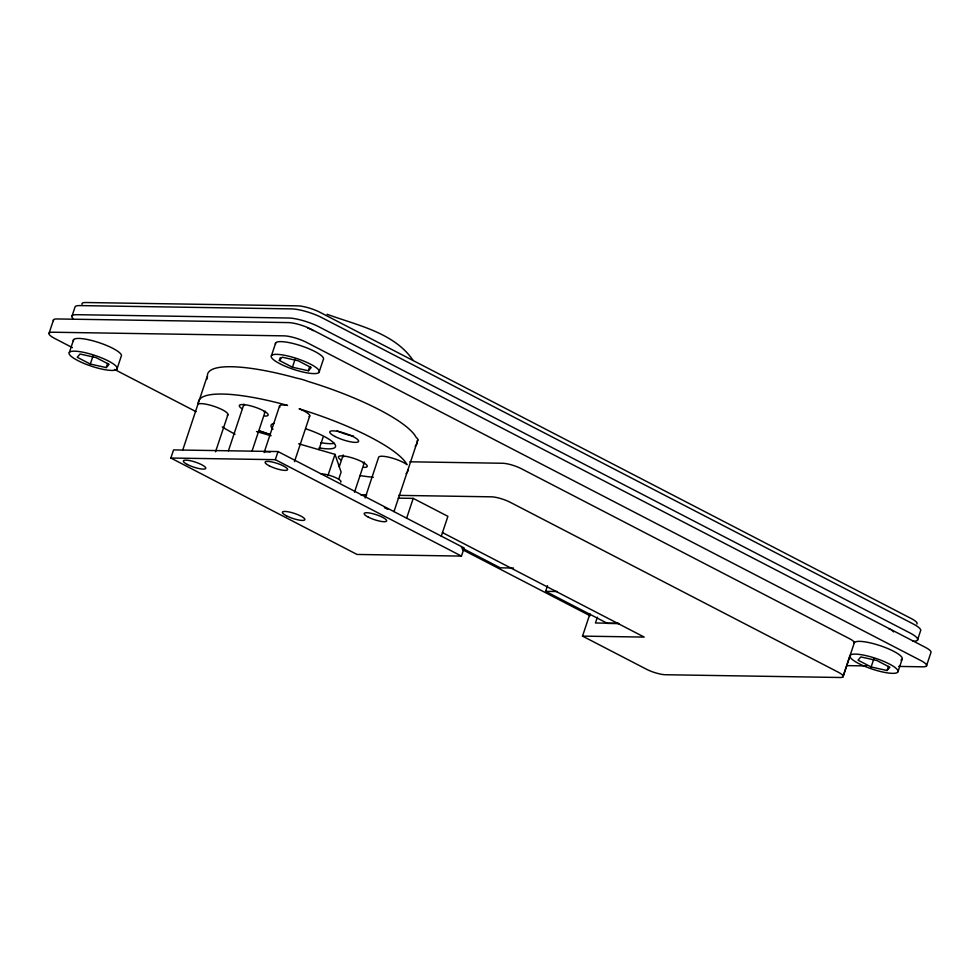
<?xml version="1.0" encoding="UTF-8"?>
<svg xmlns="http://www.w3.org/2000/svg" width="980" height="980" viewBox="0 0 980 980"><rect width="100%" height="100%" fill="white"/><g stroke="black" fill="none" stroke-linecap="round" stroke-linejoin="round"><path stroke-width="1.47" d="M49.147 333.004L53.569 319.737M72.128 315.732L75.166 306.618A22.503 5.022 18.4 0 1 79.772 305.589L291.758 308.908A22.503 5.022 18.4 0 1 321.906 317.679L912.98 623.831A22.503 5.022 18.4 0 1 920.465 631.132L917.439 640.234M69.396 352.359L73.635 339.607M90.332 364.058L77.224 357.271L80.042 354.025L95.967 357.565L109.074 364.352L106.257 367.598L90.332 364.058L93.088 355.765M106.257 367.598L107.641 363.458M116.902 369.264A25.321 5.647 18.4 0 0 84.733 352.592A25.321 5.647 18.4 0 0 77.812 360.567A25.321 5.647 18.4 0 0 116.902 369.264L121.14 356.512A25.321 5.647 18.4 0 0 98.245 342.388A25.321 5.647 18.4 0 0 73.414 341.089M170.851 458.028L173.558 449.918L278.014 451.56L464.177 547.979L461.47 556.089L357.014 554.447L170.851 458.028L275.319 459.669L461.47 556.089M182.844 449.747L206.89 377.251M228.426 450.8L243.934 404.189A11.258 2.511 18.4 0 0 244.584 405.487M271.509 355.532L275.748 342.78M279.337 360.444L282.154 357.198L298.079 360.738L311.187 367.524L308.369 370.771L292.444 367.231L279.337 360.444L280.256 357.676M252.142 450.788L265.298 411.233A11.258 2.511 18.4 0 1 264.11 411.918M279.533 406.075L264.159 452.478A15.888 3.553 18.4 0 1 270.296 452.001M292.444 367.231L295.201 358.937M275.319 459.669L278.014 451.56M308.369 370.771L309.741 366.63M319.015 372.437A25.321 5.647 18.4 0 0 286.846 355.765A25.321 5.647 18.4 0 0 279.925 363.739A25.321 5.647 18.4 0 0 319.015 372.437L323.253 359.685A25.321 5.647 18.4 0 0 300.358 345.573A25.321 5.647 18.4 0 0 275.527 344.262M318.966 449.612L323.155 437.007M327.92 475.643L335.001 454.365L298.667 443.793M339.239 466.799L342.988 455.504M338.749 479.147L341.101 472.054L335.001 454.365M354.503 492.205L364.364 462.548A11.258 2.511 18.4 0 0 364.266 461.972M365.148 497.999L378.599 457.391A15.888 3.553 18.4 0 1 390.322 457.574A15.888 3.553 18.4 0 1 407.068 464.716A110.324 24.635 18.4 0 0 299.084 408.795A15.888 3.553 18.4 0 1 309.104 416.598M406.614 518.249L413.217 498.379L447.897 516.338L441.282 536.207M619.311 623.599L607.539 623.415L545.627 591.344L547.514 585.673M854.389 642.574L843.229 676.139A25.321 5.647 18.4 0 0 842.947 676.947A14.063 3.136 18.4 0 1 840.191 677.486L665.346 674.73A14.063 3.136 18.4 0 1 660.312 674.081A25.321 5.647 18.4 0 0 656.784 673.211A14.063 3.136 18.4 0 1 646.506 669.254L582.524 636.118L589.972 613.75M597.396 617.18L595.46 622.986L618.245 623.341M842.947 676.947L849.954 655.681M871.134 666.976L858.027 660.177L860.844 656.931L876.769 660.471L889.877 667.27L887.059 670.516L871.134 666.976L873.891 658.683M887.059 670.516L888.444 666.363M897.974 671.741L902.213 658.989M926.431 666.033L930.853 652.766A16.881 3.773 18.4 0 0 925.243 647.29L311.052 329.158A16.881 3.773 18.4 0 0 288.439 322.591L57.012 318.953A16.881 3.773 18.4 0 0 53.41 320.717M215.526 451.792L227.96 414.552M294.466 461.666L309.766 415.839M393.997 511.548L417.848 440.057M409.824 461.801L502.569 463.258A14.063 3.136 18.4 0 1 521.409 468.734L849.55 638.703A14.063 3.136 18.4 0 1 854.413 642.88M360.652 494.765L366.728 494.863M398.664 495.366L491.409 496.823A14.063 3.136 18.4 0 1 510.249 502.299L838.39 672.268A14.063 3.136 18.4 0 1 843.229 676.139M398.186 498.146L413.217 498.379M513.459 568.033L500.216 567.824L461.433 547.734M545.627 591.344L557.387 591.528M582.524 636.118L644.215 637.086L442.409 532.557M846.855 665.616L866.651 665.922M898.623 666.425L922.989 666.817A16.881 3.773 18.4 0 0 920.82 660.557L306.63 342.424A16.881 3.773 18.4 0 0 284.029 335.858L52.602 332.22A16.881 3.773 18.4 0 0 54.758 338.48L72.422 347.63M256.527 431.543L271.056 435.769M327.051 314.262C356.781 325.225 394.377 332.575 413.107 360.42M114.55 369.448L196.074 411.674M462.413 549.621L590.144 615.783M854.242 642.831A25.321 5.647 18.4 0 1 883.421 646.825A25.321 5.647 18.4 0 1 900.951 660.079M207.454 378.88A15.888 3.553 18.4 0 1 207.478 376.712A110.324 24.635 18.4 0 1 296.646 378.121A15.888 3.553 18.4 0 1 308.173 381.465A110.324 24.635 18.4 0 1 416.157 437.399A15.888 3.553 18.4 0 1 417.26 440.596A110.324 24.635 18.4 0 1 415.177 446.194M334.401 443.315A33.957 7.583 18.4 0 1 320.901 442.703M305.846 428.836A33.957 7.583 18.4 0 1 334.829 444.173A33.957 7.583 18.4 0 1 319.174 447.897M273.016 429.24A33.957 7.583 18.4 0 1 273.898 423.421M373.331 477.272A110.324 24.635 18.4 0 1 360.15 475.606M235.053 434.201A110.324 24.635 18.4 0 1 222.264 426.962M408.231 469.494A110.324 24.635 18.4 0 1 406.088 473.524M341.04 460A15.19 3.393 18.4 0 1 343.441 455.97A15.19 3.393 18.4 0 1 362.955 462.278A15.19 3.393 18.4 0 1 363.96 467.399M241.974 408.685A15.19 3.393 18.4 0 1 244.375 404.654A15.19 3.393 18.4 0 1 263.889 410.963A15.19 3.393 18.4 0 1 264.894 416.084M258.524 430.685A15.19 3.393 18.4 0 1 270.578 434.973M279.913 407.166A15.888 3.553 18.4 0 1 287.557 405.438A110.324 24.635 18.4 0 0 198.389 404.03A15.888 3.553 18.4 0 1 217.291 407.509A15.888 3.553 18.4 0 1 227.311 415.312M384.417 507.689A15.888 3.553 18.4 0 1 387.762 509.257M363.997 462.977A11.258 2.511 18.4 0 1 363.176 463.234M343.649 456.79A11.258 2.511 18.4 0 1 343.368 455.075M321.158 474.002A11.258 2.511 18.4 0 1 334.413 477.089A11.258 2.511 18.4 0 1 340.734 482.136M269.304 434.177A14.063 3.136 18.4 0 1 259.063 430.869M353.51 436.014A14.063 3.136 18.4 0 1 337.218 430.747M916.913 624.052A16.881 3.773 18.4 0 0 911.302 618.576L320.227 312.424A16.881 3.773 18.4 0 0 297.626 305.846L85.628 302.514A16.881 3.773 18.4 0 0 82.026 304.29M912.833 641.275A22.503 5.022 18.4 0 0 909.955 632.945L318.88 326.781A22.503 5.022 18.4 0 0 288.733 318.022L76.734 314.69A22.503 5.022 18.4 0 0 73.182 318.782M888.578 628.633A9.004 2.009 18.4 0 1 890.465 629.528M891.996 630.41A9.004 2.009 18.4 0 1 893.539 631.916M307.745 328.067A9.004 2.009 18.4 0 1 313.294 330.664M849.868 656.135A14.063 3.136 18.4 0 0 850.15 655.326A25.321 5.647 18.4 0 1 888.088 663.362A25.321 5.647 18.4 0 1 884.879 672.452A25.321 5.647 18.4 0 1 849.868 656.135M334.976 436.468A15.19 3.393 18.4 0 0 358.435 441.686A15.19 3.393 18.4 0 0 339.129 431.69A15.19 3.393 18.4 0 0 334.976 436.468M187.413 464.508A11.809 2.634 18.4 0 0 205.653 468.563A11.809 2.634 18.4 0 0 190.647 460.796A11.809 2.634 18.4 0 0 187.413 464.508M269.218 465.794A11.809 2.634 18.4 0 0 287.459 469.849A11.809 2.634 18.4 0 0 272.44 462.07A11.809 2.634 18.4 0 0 269.218 465.794M286.479 515.823A11.809 2.634 18.4 0 0 304.719 519.878A11.809 2.634 18.4 0 0 289.7 512.099A11.809 2.634 18.4 0 0 286.479 515.823M368.272 517.109A11.809 2.634 18.4 0 0 386.524 521.164A11.809 2.634 18.4 0 0 371.506 513.385A11.809 2.634 18.4 0 0 368.272 517.109"/></g></svg>
